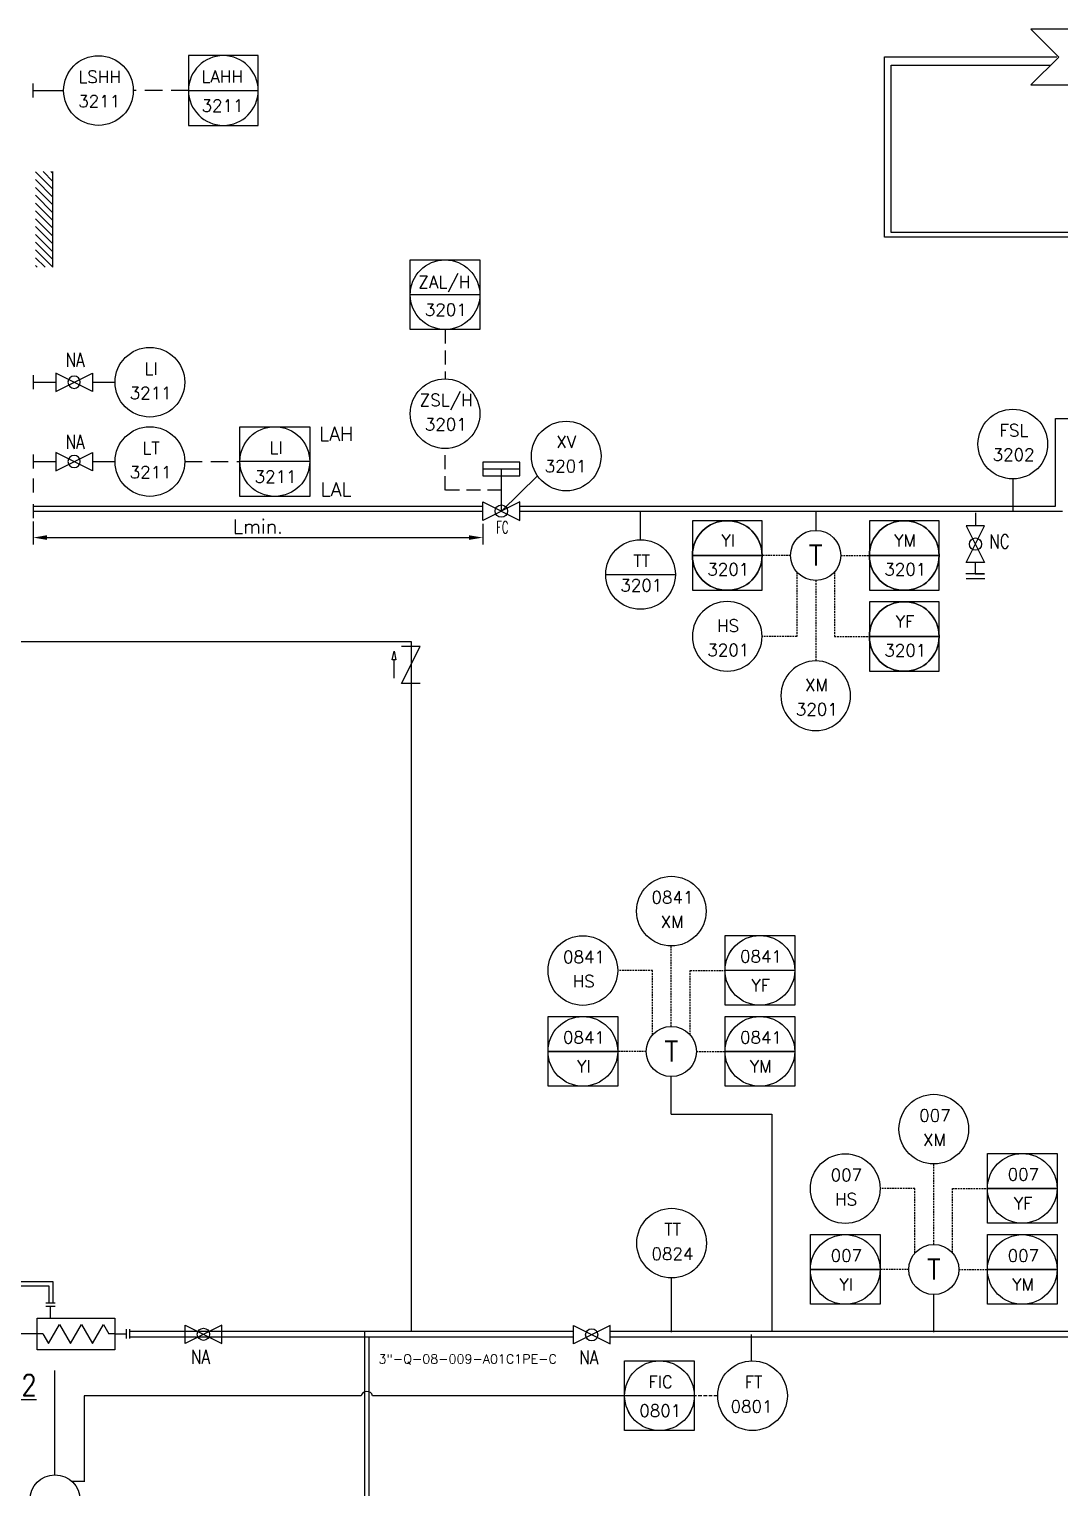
# Model space of a CAD drawing. Header units: millimetres. Extents: x 2166 to 3935, y 3919 to 4513.
# Drawn here: x 3486.2 to 3634.1, y 4075.6 to 4285 of the extents above; entities that cross this region are included whole.
import ezdxf
from ezdxf.enums import TextEntityAlignment as Align

# ---------------------------------------------------------------- set-up
doc = ezdxf.new("R2010")
doc.units = ezdxf.units.MM
doc.linetypes.add('TRAZOS', pattern=[0.75, 0.5, -0.25])
doc.layers.add('-FNX_TUBERÍA', color=1, linetype='TRAZOS', true_color=0xff0000)
doc.layers.add('TUBERÍA3', color=1, linetype='Continuous', true_color=0xff0000)
for name, color, linetype in [('CAJETIN', 1, 'Continuous'), ('COTAS', 4, 'Continuous'), ('EQUIPOS', 5, 'Continuous'), ('EQUIPOS 02', 1, 'Continuous'), ('INSTRUMENTOS', 1, 'Continuous'), ('TEX', 7, 'Continuous'), ('TEX EQUIPOS', 6, 'Continuous'), ('TEXTO-VALVULAS Y ACCESORIOS', 7, 'Continuous'), ('TUBERIA', 5, 'Continuous'), ('TUBERÍA2', 1, 'TRAZOS'), ('VALVULAS Y ACCESORIOS', 1, 'Continuous')]:
    doc.layers.add(name, color=color, linetype=linetype)
doc.styles.add('PY', font='ROMANS.shx')
doc.styles.add('PY1', font='ROMANS.shx', dxfattribs={"width": 0.8})
doc.styles.add('PY3', font='ROMANS.shx', dxfattribs={"width": 0.6})
doc.linetypes.add('SEÑAL_MECANICA2', pattern='A,4.411183,["o",PY,S=4.130212,R=360,X=0,Y=-1.374288],0.588817,-0.374158,["",PY,S=2,R=360,X=0,Y=-0.688262],-2.183682', length=7.55784)
doc.dimstyles.new('1-5', dxfattribs={"dimtxt": 2, "dimasz": 2, "dimexe": 1, "dimexo": 0.5, "dimgap": 0.6, "dimtad": 1, "dimdec": 0, "dimlfac": 5, "dimzin": 0, "dimdsep": 46, "dimtxsty": 'PY', "dimcen": 0.7, "dimclrd": 4, "dimclre": 4, "dimclrt": 7, "dimazin": 0, "dimtfac": 1, "dimtdec": 0, "dimtofl": 0, "dimtmove": 0, "dimatfit": 3, "dimfxl": 1, "dimtolj": 1, "dimtzin": 0, "dimarcsym": 0})

# ---------------------------------------------------------------- blocks, each defined once
blk = doc.blocks.new('SEÑAL CIR')
at = {"color": 1}
blk.add_circle((0, 5.7), 5.7, dxfattribs=at)
at = {"layer": 'INSTRUMENTOS', "linetype": 'Continuous', "style": 'PY', "flags": 4}
for p in [(0.18, 6.94), (0.13, 2.95)]:
    blk.add_attdef('---', text='', height=2, dxfattribs=at).set_placement(p, align=Align.CENTER)
blk = doc.blocks.new('SEÑAL CIRCU MARCO')
at = {"color": 1, "linetype": 'Continuous', "ltscale": 0.5}
blk.add_line((5.7, 5.7), (-5.7, 5.7), dxfattribs=at)
at = {"color": 1, "flags": 128}
blk.add_lwpolyline([(5.7, 0), (-5.7, 0), (-5.7, 11.4), (5.7, 11.4)], close=True, dxfattribs=at)
at = {"color": 1}
blk.add_circle((0, 5.7), 5.7, dxfattribs=at)
at = {"style": 'PY'}
for tag, p in [('XXX', (0.18, 7.98)), ('YYY', (0.13, 3.24))]:
    blk.add_attdef(tag, text='', height=2, dxfattribs=at).set_placement(p, align=Align.MIDDLE)
blk = doc.blocks.new('VALV GLOB-V')
at = {"layer": 'INSTRUMENTOS', "color": 1, "flags": 128}
blk.add_lwpolyline([(5.7, -1.43), (5.7, 1.43), (0, -1.43), (0, 1.43)], close=True, dxfattribs=at)
at = {"layer": 'INSTRUMENTOS', "color": 1}
blk.add_circle((2.85, 0), 0.95, dxfattribs=at)
at = {"layer": 'INSTRUMENTOS', "color": 7, "linetype": 'SEÑAL_MECANICA2', "style": 'PY'}
blk.add_attdef('REF.', text='', height=2, dxfattribs=at).set_placement((3, -3.37), align=Align.MIDDLE)
blk = doc.blocks.new('*D81')
at = {"layer": 'COTAS', "color": 4, "lineweight": -2}
for p, q in [((3486.74, 4214.32), (3486.74, 4211.01)), ((3551.28, 4213.98), (3551.28, 4211.01)), ((3488.74, 4212.01), (3549.28, 4212.01))]:
    blk.add_line(p, q, dxfattribs=at)
at = {"layer": 'COTAS', "color": 4}
for points in [[(3488.74, 4212.35), (3488.74, 4211.68), (3486.74, 4212.01)], [(3549.28, 4211.68), (3549.28, 4212.35), (3551.28, 4212.01)]]:
    blk.add_solid(points, dxfattribs=at)
at = {"layer": 'Defpoints', "color": 0}
for p in [(3486.74, 4214.82), (3551.28, 4214.48), (3551.28, 4212.01)]:
    blk.add_point(p, dxfattribs=at)
at = {"layer": 'COTAS', "color": 7, "insert": (3519.01, 4213.61), "char_height": 2, "attachment_point": 5, "style": 'PY'}
blk.add_mtext('\\A1;Lmin.', dxfattribs=at)
blk = doc.blocks.new('BANDERA DE FLUJO')
at = {"layer": 'TEX', "color": 1, "ltscale": 0.1, "flags": 128}
blk.add_lwpolyline([(-4, 4), (-31.46, 4), (-27.46, 0), (-31.46, -4), (-4, -4), (0, 0)], close=True, dxfattribs=at)
at = {"layer": 'TEX', "style": 'PY1', "width": 0.8}
for tag, p in [('ETIQUETA-LINEA-1', (-15.73, 0.61)), ('ETIQUETA-LINEA-2', (-15.73, -2.91))]:
    blk.add_attdef(tag, text='', height=2, dxfattribs=at).set_placement(p, align=Align.CENTER)
blk = doc.blocks.new('VALVULA RETENCION')
at = {"layer": 'VALVULAS Y ACCESORIOS'}
blk.add_line((0.79, 2.4), (3.43, 2.4), dxfattribs=at)
at = {"layer": 'VALVULAS Y ACCESORIOS', "flags": 128}
blk.add_lwpolyline([(4.65, 2.4), (3.43, 2.14), (3.43, 2.66)], close=True, dxfattribs=at)
blk.add_lwpolyline([(0, -1.33), (0, 1.33), (5.33, -1.33), (5.33, 1.33)], dxfattribs=at)
at = {"layer": 'TEXTO-VALVULAS Y ACCESORIOS', "linetype": 'SEÑAL_MECANICA2', "style": 'PY1', "width": 0.8}
blk.add_attdef('REF.', text='', height=2, dxfattribs=at).set_placement((2.94, -3.07), align=Align.MIDDLE)
blk = doc.blocks.new('BOMBA VOLUMETRICA')
at = {"layer": 'EQUIPOS', "linetype": 'Continuous'}
for p, q in [((0, -3.12), (0, -0.67)), ((-11.27, -4.05), (-11.27, -8.85)), ((-11.27, -4.05), (-6.47, -4.05)), ((-6.47, -4.05), (-6.47, -8.85)), ((-0.45, -8.45), (1.86, -4.45)), ((1.86, -4.45), (4.17, -8.45)), ((4.17, -8.45), (6.48, -4.45)), ((6.48, -4.45), (8.79, -8.45)), ((8.79, -8.45), (11.1, -4.45)), ((11.1, -4.45), (12.25, -6.45)), ((-11.27, -8.85), (-6.47, -8.85)), ((-1.61, -6.45), (-6.47, -6.45)), ((-1.61, -6.45), (-0.45, -8.45)), ((13.52, -6.45), (12.25, -6.45)), ((13.52, -6.45), (15.97, -6.45))]:
    blk.add_line(p, q, dxfattribs=at)
at = {"layer": 'EQUIPOS', "linetype": 'Continuous', "flags": 128}
blk.add_lwpolyline([(-2.78, -3.12), (13.52, -3.12), (13.52, -9.79), (-2.78, -9.79)], close=True, dxfattribs=at)
at = {"layer": 'VALVULAS Y ACCESORIOS', "ltscale": 0.1}
for p, q in [((1, 0), (-1, 0)), ((1, -0.67), (-1, -0.67)), ((15.97, -7.45), (15.97, -5.45)), ((16.64, -7.45), (16.64, -5.45))]:
    blk.add_line(p, q, dxfattribs=at)
at = {"layer": 'EQUIPOS 02', "style": 'PY'}
blk.add_text('M', height=2.8, dxfattribs=at).set_placement((-8.87, -6.45), align=Align.MIDDLE)
at = {"layer": 'TEX EQUIPOS', "linetype": 'Continuous', "style": 'PY1', "width": 0.8}
blk.add_attdef('REF_EQUIPO', text='', height=3, dxfattribs=at).set_placement((2.35, -13.59), align=Align.MIDDLE_CENTER)

msp = doc.modelspace()

# ---------------------------------------------------------------- hatches: boundary and pattern name
at = {"layer": 'EQUIPOS'}
h = msp.add_hatch(dxfattribs=at)
h.set_pattern_fill('ANSI31', color=4, scale=0.25, style=0)
h.set_pattern_definition([(135, (4721.9948, 5054.6708), (0.561266, 0.561266), [])])
h.paths.add_polyline_path([(3489.59, 4250.82), (3487.09, 4250.82), (3487.09, 4264.57), (3489.59, 4264.57)])

# ---------------------------------------------------------------- linework, layer by layer
at = {"layer": '-FNX_TUBERÍA'}
msp.add_lwpolyline([(3584.96, 4088.8), (3581.59, 4088.8)], dxfattribs=at)
at = {"color": 5}
for p, q in [((3608.93, 4255.14), (3608.93, 4281.06)), ((3608.93, 4281.06), (3633.68, 4281.06)), ((3702.41, 4255.14), (3608.93, 4255.14)), ((3473.1, 4105.21), (3489.59, 4105.21)), ((3489.59, 4105.21), (3489.59, 4102.09))]:
    msp.add_line(p, q, dxfattribs=at)
at = {"color": 4}
for p, q in [((3609.9, 4255.83), (3609.9, 4279.83)), ((3609.9, 4279.83), (3632.81, 4279.83)), ((3702.93, 4255.83), (3609.9, 4255.83)), ((3633.5, 4216.54), (3633.5, 4229.12)), ((3633.5, 4229.12), (3647.95, 4229.12)), ((3486.77, 4216.51), (3551.28, 4216.51)), ((3556.59, 4216.54), (3633.5, 4216.54)), ((3473.7, 4104.6), (3489, 4104.6)), ((3489, 4104.6), (3489, 4102.09))]:
    msp.add_line(p, q, dxfattribs=at)
at = {"color": 1}
for p, q in [((3486.74, 4276.2), (3491.12, 4276.2)), ((3486.74, 4234.31), (3489.99, 4234.31)), ((3495.25, 4234.31), (3498.5, 4234.31)), ((3486.74, 4222.93), (3489.99, 4222.93)), ((3495.25, 4222.93), (3498.5, 4222.93)), ((3553.95, 4215.82), (3559.12, 4220.9)), ((3627.35, 4220.44), (3627.35, 4220.21)), ((3627.35, 4220.21), (3627.35, 4215.83)), ((3573.92, 4211.71), (3573.92, 4215.72)), ((3621.99, 4215.57), (3621.99, 4213.71)), ((3621.96, 4208.43), (3621.96, 4206.8)), ((3568.92, 4206.71), (3578.92, 4206.71)), ((3623.3, 4206.8), (3620.61, 4206.8)), ((3623.33, 4206.11), (3620.64, 4206.11)), ((3621.96, 4206.8), (3623.3, 4206.8)), ((3578.34, 4129.23), (3592.75, 4129.23)), ((3592.75, 4129.23), (3592.75, 4098.02)), ((3578.33, 4105.63), (3578.33, 4097.93)), ((3589.85, 4093.84), (3589.85, 4097.61)), ((3489.87, 4077.43), (3489.87, 4092.42)), ((3533.82, 4088.79), (3494.07, 4088.79)), ((3494.07, 4088.79), (3494.07, 4076.43)), ((3571.62, 4088.8), (3535.46, 4088.8)), ((3494.07, 4076.47), (3492.32, 4076.47))]:
    msp.add_line(p, q, dxfattribs=at)
for centre in [(3599.06, 4209.45), (3578.34, 4138.23), (3616.01, 4106.93), (3489.88, 4073.83)]:
    msp.add_circle(centre, 3.6, dxfattribs=at)
msp.add_arc((3534.64, 4088.57), 0.851, 15.5253, 164.9658, dxfattribs=at)
at = {"layer": 'CAJETIN', "color": 1, "linetype": 'TRAZOS', "ltscale": 5}
for p, q in [((3509.04, 4276.2), (3501.12, 4276.2)), ((3508.5, 4222.93), (3516.42, 4222.93))]:
    msp.add_line(p, q, dxfattribs=at)
at = {"layer": 'CAJETIN', "color": 1, "linetype": 'TRAZOS', "ltscale": 4}
for p, q in [((3545.86, 4241.88), (3545.86, 4234.8)), ((3545.86, 4218.84), (3545.86, 4224.8)), ((3553.95, 4218.84), (3545.86, 4218.84))]:
    msp.add_line(p, q, dxfattribs=at)
at = {"layer": 'EQUIPOS', "color": 4}
msp.add_line((3489.59, 4250.82), (3489.59, 4264.57), dxfattribs=at)
at = {"layer": 'EQUIPOS'}
for p, q in [((3486.74, 4215.8), (3551.28, 4215.82)), ((3556.61, 4215.82), (3634.48, 4215.81))]:
    msp.add_line(p, q, dxfattribs=at)
at = {"layer": 'TUBERIA', "color": 4, "linetype": 'Continuous'}
for p, q in [((3564.28, 4097.22), (3500.61, 4097.22)), ((3636.94, 4097.22), (3569.54, 4097.22))]:
    msp.add_line(p, q, dxfattribs=at)
at = {"layer": 'TUBERIA', "color": 5, "linetype": 'Continuous'}
for p, q in [((3564.28, 4098.02), (3500.62, 4098.02)), ((3636.94, 4098.02), (3569.54, 4098.02))]:
    msp.add_line(p, q, dxfattribs=at)
for points in [[(3363.57, 4161.47), (3363.57, 4197.11), (3541.01, 4197.11), (3541.01, 4098.02)], [(3535.51, 4013.31), (3534.36, 4013.31), (3534.36, 4098.02)]]:
    msp.add_lwpolyline(points, dxfattribs=at)
at = {"layer": 'TUBERIA', "color": 4, "linetype": 'Continuous'}
msp.add_lwpolyline([(3535.51, 4012.51), (3534.97, 4012.51), (3534.97, 4097.22)], dxfattribs=at)
at = {"layer": 'TUBERÍA2', "ltscale": 0.5}
for points in [[(3595.46, 4209.45), (3591.36, 4209.45)], [(3602.66, 4209.45), (3606.77, 4209.45)], [(3596.36, 4207.07), (3596.36, 4197.81), (3591.36, 4197.81)], [(3599.06, 4205.85), (3599.06, 4194.3)], [(3601.77, 4207.07), (3601.77, 4197.81), (3606.77, 4197.81)], [(3578.34, 4141.83), (3578.34, 4153.38)], [(3575.64, 4140.61), (3575.64, 4149.87), (3570.64, 4149.87)], [(3581.05, 4140.61), (3581.05, 4149.87), (3586.05, 4149.87)], [(3574.74, 4138.23), (3570.64, 4138.23)], [(3581.94, 4138.23), (3586.05, 4138.23)], [(3616.01, 4110.53), (3616.01, 4122.08)], [(3613.3, 4109.3), (3613.3, 4118.56), (3608.3, 4118.56)], [(3618.71, 4109.3), (3618.71, 4118.56), (3623.71, 4118.56)], [(3612.41, 4106.93), (3608.3, 4106.93)], [(3619.61, 4106.93), (3623.71, 4106.93)]]:
    msp.add_lwpolyline(points, dxfattribs=at)
at = {"layer": 'TUBERÍA3'}
for points in [[(3599.06, 4215.8), (3599.06, 4213.05)], [(3581.36, 4209.44), (3591.36, 4209.45)], [(3606.77, 4209.44), (3616.77, 4209.45)], [(3606.77, 4197.81), (3616.77, 4197.81)], [(3586.05, 4149.88), (3596.05, 4149.87)], [(3560.64, 4138.24), (3570.64, 4138.23)], [(3586.05, 4138.24), (3596.05, 4138.23)], [(3578.34, 4129.23), (3578.34, 4134.63)], [(3623.71, 4118.57), (3633.71, 4118.56)], [(3598.3, 4106.93), (3608.3, 4106.93)], [(3623.71, 4106.93), (3633.71, 4106.93)], [(3616.01, 4097.92), (3616.01, 4103.33)]]:
    msp.add_lwpolyline(points, dxfattribs=at)
for centre in [(3586.36, 4209.44), (3611.77, 4209.44), (3611.77, 4197.81), (3591.05, 4149.87), (3565.64, 4138.24), (3591.05, 4138.24), (3628.71, 4118.57), (3603.3, 4106.93), (3628.71, 4106.93), (3576.64, 4088.8)]:
    msp.add_circle(centre, 5, dxfattribs=at)
at = {"layer": 'VALVULAS Y ACCESORIOS', "ltscale": 0.1}
for p, q in [((3486.74, 4275.2), (3486.74, 4277.2)), ((3486.74, 4235.31), (3486.74, 4233.31)), ((3486.74, 4223.93), (3486.74, 4221.93)), ((3486.74, 4220.48), (3486.74, 4218.48)), ((3486.74, 4216.82), (3486.74, 4214.82))]:
    msp.add_line(p, q, dxfattribs=at)
at = {"layer": 'VALVULAS Y ACCESORIOS'}
for p, q in [((3551.28, 4221.86), (3556.61, 4221.86)), ((3553.95, 4215.82), (3553.95, 4221.86))]:
    msp.add_line(p, q, dxfattribs=at)
at = {"layer": 'VALVULAS Y ACCESORIOS', "flags": 128}
msp.add_lwpolyline([(3551.28, 4222.86), (3551.28, 4220.86), (3556.61, 4220.86), (3556.61, 4222.86)], close=True, dxfattribs=at)

# ---------------------------------------------------------------- block references
ref = msp.add_blockref('BANDERA DE FLUJO', (3661.41, 4281.01))
ref.add_attrib('ETIQUETA-LINEA-1', 'A CARGADERO', dxfattribs={"layer": 'TEX', "height": 2, "style": 'PY1', "width": 0.5}).set_placement((3645.68, 4281.61), align=Align.CENTER)
at = {"linetype": 'Continuous'}
ref = msp.add_blockref('SEÑAL CIR', (3496.12, 4271.2), dxfattribs=dict(at, xscale=0.8770999999999276, yscale=0.8770999999999276, zscale=0.8770999999999276))
ref.add_attrib('---', 'LSHH', dxfattribs={"layer": 'INSTRUMENTOS', "color": 7, "linetype": 'Continuous', "height": 1.754, "style": 'PY'}).set_placement((3496.28, 4277.29), align=Align.CENTER)
ref.add_attrib('---', '3211', dxfattribs={"layer": 'INSTRUMENTOS', "color": 7, "linetype": 'Continuous', "height": 1.754, "style": 'PY'}).set_placement((3496.23, 4273.79), align=Align.CENTER)
ref = msp.add_blockref('SEÑAL CIRCU MARCO', (3514.04, 4271.2), dxfattribs=dict(xscale=-0.8777884135909062, yscale=0.8777884135906788, zscale=0.8777884135908177))
ref.add_attrib('XXX', 'LAHH', dxfattribs={"height": 1.756, "style": 'PY'}).set_placement((3513.88, 4278.21), align=Align.MIDDLE)
ref.add_attrib('YYY', '3211', dxfattribs={"height": 1.756, "style": 'PY'}).set_placement((3513.93, 4274.04), align=Align.MIDDLE)
ref = msp.add_blockref('SEÑAL CIRCU MARCO', (3545.86, 4241.88), dxfattribs=dict(xscale=0.8770999999999276, yscale=0.8770999999999276, zscale=0.8770999999999276))
ref.add_attrib('XXX', 'ZAL/H', dxfattribs={"height": 1.754, "style": 'PY'}).set_placement((3545.76, 4248.59), align=Align.MIDDLE)
ref.add_attrib('YYY', '3201', dxfattribs={"height": 1.754, "style": 'PY'}).set_placement((3545.97, 4244.72), align=Align.MIDDLE)
ref = msp.add_blockref('SEÑAL CIR', (3503.5, 4229.32), dxfattribs=dict(at, xscale=0.8770999999999276, yscale=0.8770999999999276, zscale=0.8770999999999276))
ref.add_attrib('---', 'LI', dxfattribs={"layer": 'INSTRUMENTOS', "color": 7, "linetype": 'Continuous', "height": 1.754, "style": 'PY'}).set_placement((3503.66, 4235.4), align=Align.CENTER)
ref.add_attrib('---', '3211', dxfattribs={"layer": 'INSTRUMENTOS', "color": 7, "linetype": 'Continuous', "height": 1.754, "style": 'PY'}).set_placement((3503.61, 4231.9), align=Align.CENTER)
for p, xscale, yscale, zscale, rotation in [((3489.99, 4234.31), -0.9232631578945529, 0.9232631578947803, 0.9232631578946926, 180), ((3489.99, 4222.93), -0.9232631578945529, 0.9232631578947803, 0.9232631578946926, 180), ((3621.99, 4208.45), 0.9232631578945529, 0.9232631578945529, 0.9232631578945529, 90)]:
    msp.add_blockref('VALV GLOB-V', p, dxfattribs=dict(at, xscale=xscale, yscale=yscale, zscale=zscale, rotation=rotation))
ref = msp.add_blockref('SEÑAL CIR', (3545.86, 4224.8), dxfattribs=dict(at, xscale=0.8770999999999276, yscale=0.8770999999999276, zscale=0.8770999999999276))
ref.add_attrib('---', 'ZSL/H', dxfattribs={"layer": 'INSTRUMENTOS', "color": 7, "linetype": 'Continuous', "height": 1.754, "style": 'PY'}).set_placement((3546.02, 4230.88), align=Align.CENTER)
ref.add_attrib('---', '3201', dxfattribs={"layer": 'INSTRUMENTOS', "color": 7, "linetype": 'Continuous', "height": 1.754, "style": 'PY'}).set_placement((3545.97, 4227.38), align=Align.CENTER)
ref = msp.add_blockref('SEÑAL CIR', (3563.25, 4218.72), dxfattribs=dict(at, xscale=0.8770999999999276, yscale=0.8770999999999276, zscale=0.8770999999999276))
ref.add_attrib('---', 'XV', dxfattribs={"layer": 'INSTRUMENTOS', "color": 7, "linetype": 'Continuous', "height": 1.754, "style": 'PY'}).set_placement((3563.25, 4224.88), align=Align.CENTER)
ref.add_attrib('---', '3201', dxfattribs={"layer": 'INSTRUMENTOS', "color": 7, "linetype": 'Continuous', "height": 1.754, "style": 'PY'}).set_placement((3563.18, 4221.39), align=Align.CENTER)
ref = msp.add_blockref('SEÑAL CIR', (3627.35, 4220.44), dxfattribs=dict(at, xscale=0.8771000000000413, yscale=0.8771000000000413, zscale=0.8771000000000413))
ref.add_attrib('---', 'FSL', dxfattribs={"layer": 'INSTRUMENTOS', "color": 7, "linetype": 'Continuous', "height": 1.754, "style": 'PY'}).set_placement((3627.51, 4226.53), align=Align.CENTER)
ref.add_attrib('---', '3202', dxfattribs={"layer": 'INSTRUMENTOS', "color": 7, "linetype": 'Continuous', "height": 1.754, "style": 'PY'}).set_placement((3627.46, 4223.03), align=Align.CENTER)
ref = msp.add_blockref('SEÑAL CIR', (3503.5, 4217.93), dxfattribs=dict(at, xscale=0.8770999999999276, yscale=0.8770999999999276, zscale=0.8770999999999276))
ref.add_attrib('---', 'LT', dxfattribs={"layer": 'INSTRUMENTOS', "color": 7, "linetype": 'Continuous', "height": 1.754, "style": 'PY'}).set_placement((3503.66, 4224.01), align=Align.CENTER)
ref.add_attrib('---', '3211', dxfattribs={"layer": 'INSTRUMENTOS', "color": 7, "linetype": 'Continuous', "height": 1.754, "style": 'PY'}).set_placement((3503.61, 4220.52), align=Align.CENTER)
for p, xscale, yscale, zscale, values in [((3521.43, 4217.93), 0.8777884135906788, 0.8777884135906788, 0.8777884135906788, {'XXX': 'LI', 'YYY': '3211'}), ((3591.05, 4144.87), 0.8771000000000413, 0.8771000000000413, 0.8771000000000413, {'XXX': '0841', 'YYY': 'YF'}), ((3565.64, 4133.24), 0.8771000000000413, 0.8771000000000413, 0.8771000000000413, {'XXX': '0841', 'YYY': 'YI'}), ((3591.05, 4133.24), 0.8771000000000413, 0.8771000000000413, 0.8771000000000413, {'XXX': '0841', 'YYY': 'YM'}), ((3628.71, 4113.57), 0.8771000000000413, 0.8771000000000413, 0.8771000000000413, {'XXX': '007', 'YYY': 'YF'}), ((3603.3, 4101.93), 0.8771000000000413, 0.8771000000000413, 0.8771000000000413, {'XXX': '007', 'YYY': 'YI'}), ((3628.71, 4101.93), 0.8771000000000413, 0.8771000000000413, 0.8771000000000413, {'XXX': '007', 'YYY': 'YM'}), ((3576.64, 4083.8), 0.8771000000000413, 0.8771000000000413, 0.8771000000000413, {'XXX': 'FIC', 'YYY': '0801'})]:
    msp.add_blockref('SEÑAL CIRCU MARCO', p, dxfattribs=dict(xscale=xscale, yscale=yscale, zscale=zscale)).add_auto_attribs(values)
ref = msp.add_blockref('VALV GLOB-V', (3551.28, 4215.82), dxfattribs=dict(at, xscale=0.9356729824555714, yscale=0.9356729824555714, zscale=0.9356729824555714))
ref.add_attrib('REF.', 'FC', dxfattribs={"layer": 'INSTRUMENTOS', "color": 7, "linetype": 'SEÑAL_MECANICA2', "height": 1.778, "style": 'PY3', "width": 0.6}).set_placement((3554.08, 4213.48), align=Align.MIDDLE)
ref = msp.add_blockref('SEÑAL CIRCU MARCO', (3586.36, 4214.44), dxfattribs=dict(xscale=-0.8771000000000413, yscale=0.8771000000000413, zscale=0.8771000000000413, rotation=180))
ref.add_attrib('XXX', '3201', dxfattribs={"height": 1.754, "style": 'PY'}).set_placement((3586.52, 4207.44), align=Align.MIDDLE)
ref.add_attrib('YYY', 'YI', dxfattribs={"height": 1.754, "style": 'PY'}).set_placement((3586.47, 4211.6), align=Align.MIDDLE)
ref = msp.add_blockref('SEÑAL CIRCU MARCO', (3611.77, 4214.44), dxfattribs=dict(xscale=-0.8771000000000413, yscale=0.8771000000000413, zscale=0.8771000000000413, rotation=180))
ref.add_attrib('XXX', '3201', dxfattribs={"height": 1.754, "style": 'PY'}).set_placement((3611.93, 4207.44), align=Align.MIDDLE)
ref.add_attrib('YYY', 'YM', dxfattribs={"height": 1.754, "style": 'PY'}).set_placement((3611.88, 4211.6), align=Align.MIDDLE)
ref = msp.add_blockref('SEÑAL CIR', (3573.92, 4201.71), dxfattribs=dict(at, xscale=0.8770999999999276, yscale=0.8770999999999276, zscale=0.8770999999999276))
ref.add_attrib('---', 'TT', dxfattribs={"layer": 'INSTRUMENTOS', "color": 7, "linetype": 'Continuous', "height": 1.754, "style": 'PY'}).set_placement((3574.08, 4207.79), align=Align.CENTER)
ref.add_attrib('---', '3201', dxfattribs={"layer": 'INSTRUMENTOS', "color": 7, "linetype": 'Continuous', "height": 1.754, "style": 'PY'}).set_placement((3574.03, 4204.29), align=Align.CENTER)
ref = msp.add_blockref('SEÑAL CIR', (3586.36, 4202.83), dxfattribs=dict(at, xscale=-0.8771000000000413, yscale=0.8771000000000413, zscale=0.8771000000000413, rotation=180))
ref.add_attrib('---', '3201', dxfattribs={"layer": 'INSTRUMENTOS', "color": 7, "linetype": 'Continuous', "height": 1.754, "style": 'PY'}).set_placement((3586.52, 4194.99), align=Align.CENTER)
ref.add_attrib('---', 'HS', dxfattribs={"layer": 'INSTRUMENTOS', "color": 7, "linetype": 'Continuous', "height": 1.754, "style": 'PY'}).set_placement((3586.47, 4198.49), align=Align.CENTER)
ref = msp.add_blockref('SEÑAL CIRCU MARCO', (3611.77, 4202.81), dxfattribs=dict(xscale=-0.8771000000000413, yscale=0.8771000000000413, zscale=0.8771000000000413, rotation=180))
ref.add_attrib('XXX', '3201', dxfattribs={"height": 1.754, "style": 'PY'}).set_placement((3611.93, 4195.81), align=Align.MIDDLE)
ref.add_attrib('YYY', 'YF', dxfattribs={"height": 1.754, "style": 'PY'}).set_placement((3611.88, 4199.97), align=Align.MIDDLE)
at = {"linetype": 'Continuous', "rotation": 90}
msp.add_blockref('VALVULA RETENCION', (3540.94, 4191.05), dxfattribs=at)
at = {"linetype": 'Continuous'}
ref = msp.add_blockref('SEÑAL CIR', (3599.06, 4194.3), dxfattribs=dict(at, xscale=-0.8771000000000413, yscale=0.8771000000000413, zscale=0.8771000000000413, rotation=180))
ref.add_attrib('---', '3201', dxfattribs={"layer": 'INSTRUMENTOS', "color": 7, "linetype": 'Continuous', "height": 1.754, "style": 'PY'}).set_placement((3599.22, 4186.46), align=Align.CENTER)
ref.add_attrib('---', 'XM', dxfattribs={"layer": 'INSTRUMENTOS', "color": 7, "linetype": 'Continuous', "height": 1.754, "style": 'PY'}).set_placement((3599.17, 4189.96), align=Align.CENTER)
ref = msp.add_blockref('SEÑAL CIR', (3578.34, 4153.38), dxfattribs=dict(at, xscale=0.8771000000000413, yscale=0.8771000000000413, zscale=0.8771000000000413))
ref.add_attrib('---', '0841', dxfattribs={"layer": 'INSTRUMENTOS', "color": 7, "linetype": 'Continuous', "height": 1.754, "style": 'PY'}).set_placement((3578.5, 4159.47), align=Align.CENTER)
ref.add_attrib('---', 'XM', dxfattribs={"layer": 'INSTRUMENTOS', "color": 7, "linetype": 'Continuous', "height": 1.754, "style": 'PY'}).set_placement((3578.46, 4155.97), align=Align.CENTER)
ref = msp.add_blockref('SEÑAL CIR', (3565.64, 4144.85), dxfattribs=dict(at, xscale=0.8771000000000413, yscale=0.8771000000000413, zscale=0.8771000000000413))
ref.add_attrib('---', '0841', dxfattribs={"layer": 'INSTRUMENTOS', "color": 7, "linetype": 'Continuous', "height": 1.754, "style": 'PY'}).set_placement((3565.8, 4150.93), align=Align.CENTER)
ref.add_attrib('---', 'HS', dxfattribs={"layer": 'INSTRUMENTOS', "color": 7, "linetype": 'Continuous', "height": 1.754, "style": 'PY'}).set_placement((3565.75, 4147.44), align=Align.CENTER)
ref = msp.add_blockref('SEÑAL CIR', (3616.01, 4122.08), dxfattribs=dict(at, xscale=0.8771000000000413, yscale=0.8771000000000413, zscale=0.8771000000000413))
ref.add_attrib('---', '007', dxfattribs={"layer": 'INSTRUMENTOS', "color": 7, "linetype": 'Continuous', "height": 1.754, "style": 'PY'}).set_placement((3616.17, 4128.16), align=Align.CENTER)
ref.add_attrib('---', 'XM', dxfattribs={"layer": 'INSTRUMENTOS', "color": 7, "linetype": 'Continuous', "height": 1.754, "style": 'PY'}).set_placement((3616.12, 4124.66), align=Align.CENTER)
ref = msp.add_blockref('SEÑAL CIR', (3603.3, 4113.54), dxfattribs=dict(at, xscale=0.8771000000000413, yscale=0.8771000000000413, zscale=0.8771000000000413))
ref.add_attrib('---', '007', dxfattribs={"layer": 'INSTRUMENTOS', "color": 7, "linetype": 'Continuous', "height": 1.754, "style": 'PY'}).set_placement((3603.46, 4119.63), align=Align.CENTER)
ref.add_attrib('---', 'HS', dxfattribs={"layer": 'INSTRUMENTOS', "color": 7, "linetype": 'Continuous', "height": 1.754, "style": 'PY'}).set_placement((3603.41, 4116.13), align=Align.CENTER)
ref = msp.add_blockref('SEÑAL CIR', (3578.38, 4105.71), dxfattribs=dict(at, xscale=0.8770999999999276, yscale=0.8770999999999276, zscale=0.8770999999999276))
ref.add_attrib('---', 'TT', dxfattribs={"layer": 'INSTRUMENTOS', "color": 7, "linetype": 'Continuous', "height": 1.754, "style": 'PY'}).set_placement((3578.54, 4111.8), align=Align.CENTER)
ref.add_attrib('---', '0824', dxfattribs={"layer": 'INSTRUMENTOS', "color": 7, "linetype": 'Continuous', "height": 1.754, "style": 'PY'}).set_placement((3578.5, 4108.3), align=Align.CENTER)
for name, p, xscale, yscale, zscale in [('BOMBA VOLUMETRICA', (3489.24, 4102.09), 0.6830423434751925, 0.6830423434751925, 0.6830423434751925), ('VALV GLOB-V', (3508.55, 4097.62), 0.9232631578945529, 0.9232631578945529, 0.9232631578945529), ('VALV GLOB-V', (3564.28, 4097.55), 0.9232631578945529, 0.9232631578945529, 0.9232631578945529)]:
    msp.add_blockref(name, p, dxfattribs=dict(at, xscale=xscale, yscale=yscale, zscale=zscale))
at = {"color": 2, "linetype": 'Continuous'}
ref = msp.add_blockref('SEÑAL CIR', (3589.99, 4083.8), dxfattribs=dict(at, xscale=0.8770999999999276, yscale=0.8770999999999276, zscale=0.8770999999999276))
ref.add_attrib('---', 'FT', dxfattribs={"layer": 'INSTRUMENTOS', "color": 7, "linetype": 'Continuous', "height": 1.754, "style": 'PY'}).set_placement((3590.15, 4089.88), align=Align.CENTER)
ref.add_attrib('---', '0801', dxfattribs={"layer": 'INSTRUMENTOS', "color": 7, "linetype": 'Continuous', "height": 1.754, "style": 'PY'}).set_placement((3589.85, 4086.38), align=Align.CENTER)

# ---------------------------------------------------------------- texts
at = {"color": 7, "style": 'PY'}
for p in [(3599.07, 4209.45), (3578.35, 4138.23), (3616.01, 4106.93)]:
    msp.add_text('T', height=2.92, dxfattribs=at).set_placement(p, align=Align.MIDDLE)
at = {"layer": 'EQUIPOS', "color": 6, "linetype": 'Continuous', "style": 'PY', "width": 0.85}
msp.add_text('%%UP-0802', height=3, dxfattribs=at).set_placement((3480.31, 4088.85), align=Align.CENTER)
at = {"layer": 'TEX', "color": 7, "char_height": 2, "width": 28.6036, "attachment_point": 5, "style": 'PY1'}
for s, insert in [('NA', (3492.75, 4237.53)), ('NA', (3492.75, 4225.76)), ('NC', (3625.44, 4211.44)), ('NA', (3510.77, 4094.39)), ('NA', (3566.5, 4094.31))]:
    msp.add_mtext(s, dxfattribs=dict(at, insert=insert))
at = {"layer": 'TEXTO-VALVULAS Y ACCESORIOS', "style": 'PY'}
msp.add_text('3"-Q-08-009-A01C1PE-C', height=1.3333, dxfattribs=at).set_placement((3549.11, 4093.41), align=Align.CENTER)
at = {"layer": 'TEXTO-VALVULAS Y ACCESORIOS', "color": 7, "linetype": 'Continuous', "style": 'PY', "flags": 4}
for tag, p in [('LAH', (3530.22, 4225.9)), ('LAL', (3530.22, 4217.94))]:
    msp.add_attdef(tag, text='---', height=2, dxfattribs=at).set_placement(p, align=Align.CENTER)

# ---------------------------------------------------------------- dimensions: what is measured, and where the dimension line sits
at = {"layer": 'COTAS', "color": 1}
dim = msp.add_linear_dim(base=(3551.28, 4212.01), p1=(3486.74, 4214.82), p2=(3551.28, 4214.48), text='Lmin.', dimstyle='1-5', dxfattribs=at)
dim.commit()
dim.dimension.update_dxf_attribs({"geometry": '*D81', "text_midpoint": (3519.01, 4213.61)})

doc.saveas('drawing.dxf')
